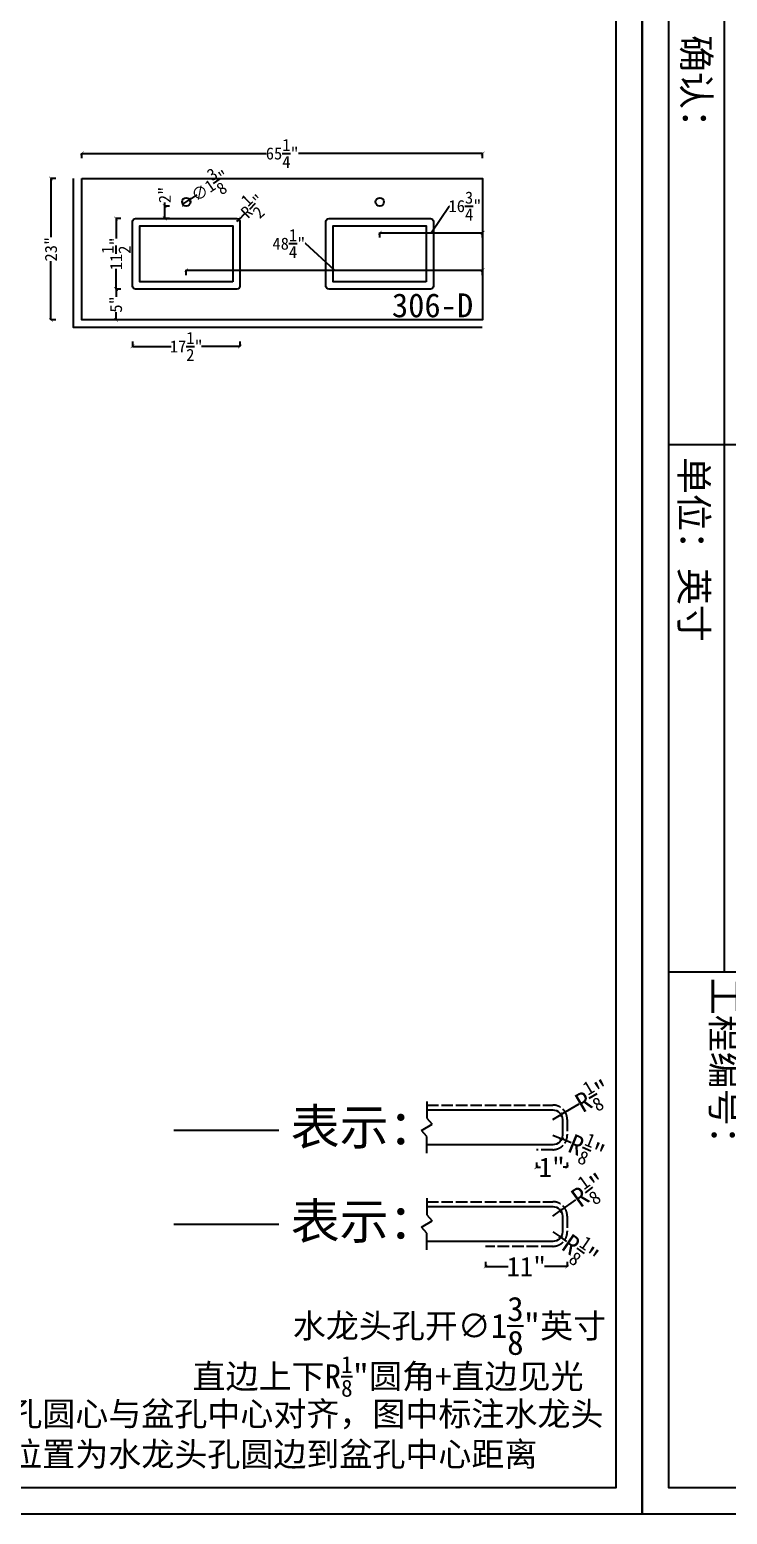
# Model space of a CAD drawing. Header units: millimetres. Extents: x 3183 to 64783, y -8707 to 2293.
# Drawn here: x 16050 to 18934, y -8707 to -2568 of the extents above; entities that cross this region are included whole.
import ezdxf
from ezdxf.lldxf.tags import DXFTag

# ---------------------------------------------------------------- set-up
doc = ezdxf.new("R2010")
doc.units = ezdxf.units.MM
doc.linetypes.add('ACAD_ISO02W100', pattern=[15, 12, -3])
for name, color, linetype in [('大样', 3, 'Continuous'), ('标注', 1, 'Continuous'), ('框', 4, 'Continuous'), ('编号', 6, 'Continuous'), ('说明', 8, 'Continuous')]:
    doc.layers.add(name, color=color, linetype=linetype)
doc.styles.get("Standard").update_dxf_attribs({"font": 'arial.ttf'})
doc.styles.add('样式 1', font='NSimSun.ttf')
tags = doc.linetypes.add('MB', pattern='A,0.5,-0.2,["MB",Standard,S=0.1,R=0,X=-0.1,Y=-0.05],-0.2', length=0.9).pattern_tags.tags
tags[6] = DXFTag(74, 10)
doc.linetypes.add('ZIGZAG', pattern='A,0.00254,-5.08,[131,ltypeshp.shx,S=5.08,R=0,X=-5.08,Y=0],-10.16,[131,ltypeshp.shx,S=5.08,R=180,X=5.08,Y=0],-5.08', length=20.32254)
doc.dimstyles.new('英寸', dxfattribs={"dimtxt": 50, "dimasz": 15, "dimexe": 1, "dimexo": 0.5, "dimtad": 0, "dimdec": 4, "dimlfac": 0.03937, "dimlunit": 5, "dimtxsty": '样式 1', "dimblk": 'ARCHTICK', "dimcen": 2.5, "dimclrt": 1, "dimadec": 0, "dimazin": 0, "dimtfac": 1, "dimtdec": 4, "dimtmove": 0, "dimatfit": 3, "dimfxl": 20, "dimfxlon": 1, "dimtolj": 1, "dimarcsym": 0})

# ---------------------------------------------------------------- blocks, each defined once
blk = doc.blocks.new('框')
for p, q in [((22381.4, -6593.4), (22381.4, -7291.7)), ((24363.8, -6593.4), (24363.8, -7291.7)), ((19174.7, -7084.3), (24363.8, -7084.3))]:
    blk.add_line(p, q)
at = {"layer": '框'}
for points in [[(16401.7, -391.7), (26401.7, -391.7), (26401.7, -7391.7), (16401.7, -7391.7)], [(16501.7, -491.7), (26301.7, -491.7), (26301.7, -7291.7), (16501.7, -7291.7)]]:
    blk.add_lwpolyline(points, close=True, dxfattribs=at)
at = {"layer": '框', "style": '样式 1'}
for tag, p in [('制图人：', (20840.1, -6764.8)), ('出图日期：', (22426.6, -6767.5)), ('图号：', (24401.3, -6776.7)), ('工程名称：', (19243.4, -6892.1)), ('车间确认：', (20840.1, -7012.5)), ('出货日期：', (22426.6, -7010.9)), ('工程编号：', (24384.7, -7131.5)), ('位置：', (19243.4, -7239.7)), ('确认：', (20840.1, -7240)), ('单位：', (22426.6, -7248.8))]:
    blk.add_attdef(tag, p, '', height=101.9, dxfattribs=at)
blk = doc.blocks.new('_ArchTick')
at = {"color": 0, "linetype": 'ByBlock', "const_width": 0.15}
blk.add_lwpolyline([(-0.5, -0.5), (0.5, 0.5)], dxfattribs=at)
blk = doc.blocks.new('*D103')
at = {"layer": 'Defpoints', "color": 0, "transparency": 16777216}
for p in [(18272.5, -7124.9), (18145, -7199.5), (18272.5, -7272.2)]:
    blk.add_point(p, dxfattribs=at)
at = {"layer": '标注', "color": 0, "lineweight": -2, "transparency": 16777216}
for p, q in [((18145, -7252.2), (18145, -7273.2)), ((18145, -7272.2), (18162.1, -7272.2)), ((18272.5, -7272.2), (18255.4, -7272.2)), ((18272.5, -7252.2), (18272.5, -7273.2))]:
    blk.add_line(p, q, dxfattribs=at)
at = {"layer": '标注', "color": 0, "lineweight": -2, "transparency": 16777216, "xscale": 15, "yscale": 15, "zscale": 15, "rotation": 180}
blk.add_blockref('_ArchTick', (18145, -7272.2), dxfattribs=at)
at = {"layer": '标注', "color": 0, "lineweight": -2, "transparency": 16777216, "xscale": 15, "yscale": 15, "zscale": 15}
blk.add_blockref('_ArchTick', (18272.5, -7272.2), dxfattribs=at)
at = {"layer": '标注', "color": 1, "transparency": 16777216, "insert": (18208.7, -7272.2), "char_height": 80, "attachment_point": 5, "style": '样式 1'}
blk.add_mtext('\\A1;1"', dxfattribs=at)
blk = doc.blocks.new('*D99')
at = {"layer": 'Defpoints', "color": 0, "transparency": 16777216}
for p in [(18212.5, -7139.5), (18249.5, -7154.6)]:
    blk.add_point(p, dxfattribs=at)
at = {"layer": '标注', "color": 0, "lineweight": -2, "transparency": 16777216}
for p in [(18212.5, -7139.5), (18288.8, -7170.6)]:
    blk.add_line(p, (18249.5, -7154.6), dxfattribs=at)
at = {"layer": '标注', "color": 0, "lineweight": -2, "transparency": 16777216, "xscale": 15, "yscale": 15, "zscale": 15, "rotation": 157.7819886964571}
blk.add_blockref('_ArchTick', (18249.5, -7154.6), dxfattribs=at)
at = {"layer": '标注', "color": 1, "transparency": 16777216, "insert": (18353, -7196.8), "char_height": 80, "attachment_point": 5, "rotation": 337.78199, "style": '样式 1'}
blk.add_mtext('\\A1;R{\\H0.7x;\\S1/8;}"', dxfattribs=at)
blk = doc.blocks.new('*D100')
at = {"layer": 'Defpoints', "color": 0, "transparency": 16777216}
for p in [(18247, -7054.5), (18212.5, -7074.8)]:
    blk.add_point(p, dxfattribs=at)
at = {"layer": '标注', "color": 0, "lineweight": -2, "transparency": 16777216}
for p in [(18212.5, -7074.8), (18319.9, -7011.8)]:
    blk.add_line(p, (18247, -7054.5), dxfattribs=at)
at = {"layer": '标注', "color": 0, "lineweight": -2, "transparency": 16777216, "xscale": 15, "yscale": 15, "zscale": 15, "rotation": 210.3681656591271}
blk.add_blockref('_ArchTick', (18247, -7054.5), dxfattribs=at)
at = {"layer": '标注', "color": 1, "transparency": 16777216, "insert": (18379.8, -6976.8), "char_height": 80, "width": 32.078, "attachment_point": 5, "rotation": 30.36817, "style": '样式 1'}
blk.add_mtext('\\A1;R{\\H0.7x;\\S1/8;}"', dxfattribs=at)
blk = doc.blocks.new('*D104')
at = {"layer": 'Defpoints', "color": 0, "transparency": 16777216}
for p in [(18272.5, -7524.6), (17934.9, -7599.2), (18272.5, -7682.9)]:
    blk.add_point(p, dxfattribs=at)
at = {"layer": '标注', "color": 0, "lineweight": -2, "transparency": 16777216}
for p, q in [((17934.9, -7662.9), (17934.9, -7683.9)), ((18272.5, -7662.9), (18272.5, -7683.9)), ((17934.9, -7682.9), (18028.4, -7682.9)), ((18272.5, -7682.9), (18178.9, -7682.9))]:
    blk.add_line(p, q, dxfattribs=at)
at = {"layer": '标注', "color": 0, "lineweight": -2, "transparency": 16777216, "xscale": 15, "yscale": 15, "zscale": 15, "rotation": 180}
blk.add_blockref('_ArchTick', (17934.9, -7682.9), dxfattribs=at)
at = {"layer": '标注', "color": 0, "lineweight": -2, "transparency": 16777216, "xscale": 15, "yscale": 15, "zscale": 15}
blk.add_blockref('_ArchTick', (18272.5, -7682.9), dxfattribs=at)
at = {"layer": '标注', "color": 1, "transparency": 16777216, "insert": (18103.7, -7682.9), "char_height": 80, "attachment_point": 5, "style": '样式 1'}
blk.add_mtext('\\A1;11"', dxfattribs=at)
blk = doc.blocks.new('*D101')
at = {"layer": 'Defpoints', "color": 0, "transparency": 16777216}
for p in [(18212.5, -7539.2), (18245.5, -7561.8)]:
    blk.add_point(p, dxfattribs=at)
at = {"layer": '标注', "color": 0, "lineweight": -2, "transparency": 16777216}
for p in [(18212.5, -7539.2), (18270.2, -7578.8)]:
    blk.add_line(p, (18245.5, -7561.8), dxfattribs=at)
at = {"layer": '标注', "color": 0, "lineweight": -2, "transparency": 16777216, "xscale": 15, "yscale": 15, "zscale": 15, "rotation": 145.4963367511797}
blk.add_blockref('_ArchTick', (18245.5, -7561.8), dxfattribs=at)
at = {"layer": '标注', "color": 1, "transparency": 16777216, "insert": (18327.3, -7618.1), "char_height": 80, "attachment_point": 5, "rotation": 325.49634, "style": '样式 1'}
blk.add_mtext('\\A1;R{\\H0.7x;\\S1/8;}"', dxfattribs=at)
blk = doc.blocks.new('*D102')
at = {"layer": 'Defpoints', "color": 0, "transparency": 16777216}
for p in [(18212.5, -7474.5), (18245, -7451.1)]:
    blk.add_point(p, dxfattribs=at)
at = {"layer": '标注', "color": 0, "lineweight": -2, "transparency": 16777216}
for p in [(18306.8, -7406.6), (18212.5, -7474.5)]:
    blk.add_line(p, (18245, -7451.1), dxfattribs=at)
at = {"layer": '标注', "color": 0, "lineweight": -2, "transparency": 16777216, "xscale": 15, "yscale": 15, "zscale": 15, "rotation": 215.7626729903248}
blk.add_blockref('_ArchTick', (18245, -7451.1), dxfattribs=at)
at = {"layer": '标注', "color": 1, "transparency": 16777216, "insert": (18363.1, -7366.1), "char_height": 80, "width": 32.078, "attachment_point": 5, "rotation": 35.76267, "style": '样式 1'}
blk.add_mtext('\\A1;R{\\H0.7x;\\S1/8;}"', dxfattribs=at)
blk = doc.blocks.new('*D151')
at = {"layer": 'Defpoints', "color": 0, "transparency": 16777216}
for p in [(17922.6, -3407.1), (17497.2, -3640.3), (17922.6, -3640.3)]:
    blk.add_point(p, dxfattribs=at)
at = {"layer": '标注', "color": 0, "lineweight": -2, "transparency": 16777216}
for p, q in [((17709.9, -3407.1), (17783.9, -3296.9)), ((17783.9, -3296.9), (17785.2, -3296.9)), ((17497.2, -3427.1), (17497.2, -3406.1)), ((17497.2, -3407.1), (17922.6, -3407.1)), ((17922.6, -3427.1), (17922.6, -3406.1))]:
    blk.add_line(p, q, dxfattribs=at)
at = {"layer": '标注', "color": 0, "lineweight": -2, "transparency": 16777216, "xscale": 15, "yscale": 15, "zscale": 15, "rotation": 180}
blk.add_blockref('_ArchTick', (17497.2, -3407.1), dxfattribs=at)
at = {"layer": '标注', "color": 0, "lineweight": -2, "transparency": 16777216, "xscale": 15, "yscale": 15, "zscale": 15}
blk.add_blockref('_ArchTick', (17922.6, -3407.1), dxfattribs=at)
at = {"layer": '标注', "color": 1, "transparency": 16777216, "insert": (17849.6, -3296.9), "char_height": 50, "attachment_point": 5, "style": '样式 1'}
blk.add_mtext('\\A1;16{\\H1x;\\S3/4;}"', dxfattribs=at)
blk = doc.blocks.new('*D152')
at = {"layer": 'Defpoints', "color": 0, "transparency": 16777216}
for p in [(17922.6, -3562.3), (16697.1, -3640.3), (17922.6, -3640.3)]:
    blk.add_point(p, dxfattribs=at)
at = {"layer": '标注', "color": 0, "lineweight": -2, "transparency": 16777216}
for p, q in [((17190.1, -3452.3), (17188.9, -3452.3)), ((17309.9, -3562.3), (17190.1, -3452.3)), ((16697.1, -3582.3), (16697.1, -3561.3)), ((16697.1, -3562.3), (17922.6, -3562.3)), ((17922.6, -3582.3), (17922.6, -3561.3))]:
    blk.add_line(p, q, dxfattribs=at)
at = {"layer": '标注', "color": 0, "lineweight": -2, "transparency": 16777216, "xscale": 15, "yscale": 15, "zscale": 15, "rotation": 180}
blk.add_blockref('_ArchTick', (16697.1, -3562.3), dxfattribs=at)
at = {"layer": '标注', "color": 0, "lineweight": -2, "transparency": 16777216, "xscale": 15, "yscale": 15, "zscale": 15}
blk.add_blockref('_ArchTick', (17922.6, -3562.3), dxfattribs=at)
at = {"layer": '标注', "color": 1, "transparency": 16777216, "insert": (17121.6, -3452.3), "char_height": 50, "attachment_point": 5, "style": '样式 1'}
blk.add_mtext('\\A1;48{\\H1x;\\S1/4;}"', dxfattribs=at)
blk = doc.blocks.new('*D153')
at = {"layer": 'Defpoints', "color": 0, "transparency": 16777216}
for p in [(16406.9, -3348.2), (16537.6, -3348.2), (16537.6, -3640.3)]:
    blk.add_point(p, dxfattribs=at)
at = {"layer": '标注', "color": 0, "lineweight": -2, "transparency": 16777216}
for p, q in [((16426.9, -3348.2), (16405.9, -3348.2)), ((16406.9, -3348.2), (16406.9, -3431.3)), ((16406.9, -3640.3), (16406.9, -3557.1)), ((16426.9, -3640.3), (16405.9, -3640.3))]:
    blk.add_line(p, q, dxfattribs=at)
at = {"layer": '标注', "color": 0, "lineweight": -2, "transparency": 16777216, "xscale": 15, "yscale": 15, "zscale": 15}
for p, rotation in [((16406.9, -3348.2), 90), ((16406.9, -3640.3), 270)]:
    blk.add_blockref('_ArchTick', p, dxfattribs=dict(at, rotation=rotation))
at = {"layer": '标注', "color": 1, "transparency": 16777216, "insert": (16406.9, -3494.2), "char_height": 50, "attachment_point": 5, "rotation": 90, "style": '样式 1'}
blk.add_mtext('\\A1;11{\\H1x;\\S1/2;}"', dxfattribs=at)
blk = doc.blocks.new('*D154')
at = {"layer": 'Defpoints', "color": 0, "transparency": 16777216}
for p in [(16570.6, -3640.3), (16406.9, -3767.3), (16570.6, -3767.3)]:
    blk.add_point(p, dxfattribs=at)
at = {"layer": '标注', "color": 0, "lineweight": -2, "transparency": 16777216}
for p, q in [((16426.9, -3640.3), (16405.9, -3640.3)), ((16406.9, -3640.3), (16406.9, -3672.4)), ((16406.9, -3767.3), (16406.9, -3735.1)), ((16426.9, -3767.3), (16405.9, -3767.3))]:
    blk.add_line(p, q, dxfattribs=at)
at = {"layer": '标注', "color": 0, "lineweight": -2, "transparency": 16777216, "xscale": 15, "yscale": 15, "zscale": 15}
for p, rotation in [((16406.9, -3640.3), 90), ((16406.9, -3767.3), 270)]:
    blk.add_blockref('_ArchTick', p, dxfattribs=dict(at, rotation=rotation))
at = {"layer": '标注', "color": 1, "transparency": 16777216, "insert": (16406.9, -3703.8), "char_height": 50, "attachment_point": 5, "rotation": 90, "style": '样式 1'}
blk.add_mtext('\\A1;5"', dxfattribs=at)
blk = doc.blocks.new('*D155')
at = {"layer": 'Defpoints', "color": 0, "transparency": 16777216}
for p in [(16474.8, -3494.2), (16919.3, -3494.2), (16919.3, -3877.4)]:
    blk.add_point(p, dxfattribs=at)
at = {"layer": '标注', "color": 0, "lineweight": -2, "transparency": 16777216}
for p, q in [((16474.8, -3857.4), (16474.8, -3878.4)), ((16919.3, -3857.4), (16919.3, -3878.4)), ((16474.8, -3877.4), (16634.2, -3877.4)), ((16919.3, -3877.4), (16760, -3877.4))]:
    blk.add_line(p, q, dxfattribs=at)
at = {"layer": '标注', "color": 0, "lineweight": -2, "transparency": 16777216, "xscale": 15, "yscale": 15, "zscale": 15, "rotation": 180}
blk.add_blockref('_ArchTick', (16474.8, -3877.4), dxfattribs=at)
at = {"layer": '标注', "color": 0, "lineweight": -2, "transparency": 16777216, "xscale": 15, "yscale": 15, "zscale": 15}
blk.add_blockref('_ArchTick', (16919.3, -3877.4), dxfattribs=at)
at = {"layer": '标注', "color": 1, "transparency": 16777216, "insert": (16697.1, -3877.4), "char_height": 50, "attachment_point": 5, "style": '样式 1'}
blk.add_mtext('\\A1;17{\\H1x;\\S1/2;}"', dxfattribs=at)
blk = doc.blocks.new('*D156')
at = {"layer": 'Defpoints', "color": 0, "transparency": 16777216}
for p in [(16608.3, -3297.4), (16697.1, -3297.4), (16697.1, -3348.2)]:
    blk.add_point(p, dxfattribs=at)
at = {"layer": '标注', "color": 0, "lineweight": -2, "transparency": 16777216}
for p, q in [((16628.3, -3297.4), (16607.3, -3297.4)), ((16608.3, -3297.4), (16608.3, -3282.4)), ((16608.3, -3348.2), (16608.3, -3297.4)), ((16628.3, -3348.2), (16607.3, -3348.2))]:
    blk.add_line(p, q, dxfattribs=at)
at = {"layer": '标注', "color": 0, "lineweight": -2, "transparency": 16777216, "xscale": 15, "yscale": 15, "zscale": 15}
for p, rotation in [((16608.3, -3297.4), 90), ((16608.3, -3348.2), 270)]:
    blk.add_blockref('_ArchTick', p, dxfattribs=dict(at, rotation=rotation))
at = {"layer": '标注', "color": 1, "transparency": 16777216, "insert": (16608.3, -3250.8), "char_height": 50, "attachment_point": 5, "rotation": 90, "style": '样式 1'}
blk.add_mtext('\\A1;2"', dxfattribs=at)
blk = doc.blocks.new('*D157')
at = {"layer": 'Defpoints', "color": 0, "transparency": 16777216}
for p in [(16906.6, -3360.9), (16915.7, -3352)]:
    blk.add_point(p, dxfattribs=at)
at = {"layer": '标注', "color": 0, "lineweight": -2, "transparency": 16777216}
for p in [(16906.6, -3360.9), (16937.2, -3331)]:
    blk.add_line(p, (16915.7, -3352), dxfattribs=at)
at = {"layer": '标注', "color": 0, "lineweight": -2, "transparency": 16777216, "xscale": 15, "yscale": 15, "zscale": 15, "rotation": 224.3201033493192}
blk.add_blockref('_ArchTick', (16915.7, -3352), dxfattribs=at)
at = {"layer": '标注', "color": 1, "transparency": 16777216, "insert": (16971.5, -3297.5), "char_height": 50, "attachment_point": 5, "rotation": 44.3201, "style": '样式 1'}
blk.add_mtext('\\A1;R{\\H1x;\\S1/2;}"', dxfattribs=at)
blk = doc.blocks.new('*D158')
at = {"layer": 'Defpoints', "color": 0, "transparency": 16777216}
for p in [(16682.6, -3289.7), (16711.6, -3270.1)]:
    blk.add_point(p, dxfattribs=at)
at = {"layer": '标注', "color": 0, "lineweight": -2, "transparency": 16777216}
for p in [(16740.7, -3250.4), (16682.6, -3289.7)]:
    blk.add_line(p, (16711.6, -3270.1), dxfattribs=at)
at = {"layer": '标注', "color": 0, "lineweight": -2, "transparency": 16777216, "xscale": 15, "yscale": 15, "zscale": 15}
for p, rotation in [((16682.6, -3289.7), 34.08236008712029), ((16711.6, -3270.1), 214.0823600871203)]:
    blk.add_blockref('_ArchTick', p, dxfattribs=dict(at, rotation=rotation))
at = {"layer": '标注', "color": 1, "transparency": 16777216, "insert": (16795.6, -3213.3), "char_height": 50, "attachment_point": 5, "rotation": 34.08236, "style": '样式 1'}
blk.add_mtext('\\A1;∅1{\\H1x;\\S3/8;}"', dxfattribs=at)
blk = doc.blocks.new('*D369')
at = {"layer": 'Defpoints', "color": 0, "transparency": 16777216}
for p in [(16265.3, -3079.3), (16265.3, -3183.1), (17922.6, -3183.1)]:
    blk.add_point(p, dxfattribs=at)
at = {"layer": '标注', "color": 0, "lineweight": -2, "transparency": 16777216}
for p, q in [((16265.3, -3099.3), (16265.3, -3078.3)), ((16265.3, -3079.3), (17027.1, -3079.3)), ((17922.6, -3079.3), (17160.8, -3079.3)), ((17922.6, -3099.3), (17922.6, -3078.3))]:
    blk.add_line(p, q, dxfattribs=at)
at = {"layer": '标注', "color": 0, "lineweight": -2, "transparency": 16777216, "xscale": 15, "yscale": 15, "zscale": 15, "rotation": 180}
blk.add_blockref('_ArchTick', (16265.3, -3079.3), dxfattribs=at)
at = {"layer": '标注', "color": 0, "lineweight": -2, "transparency": 16777216, "xscale": 15, "yscale": 15, "zscale": 15}
blk.add_blockref('_ArchTick', (17922.6, -3079.3), dxfattribs=at)
at = {"layer": '标注', "color": 1, "transparency": 16777216, "insert": (17094, -3079.3), "char_height": 50, "attachment_point": 5, "style": '样式 1'}
blk.add_mtext('\\A1;65{\\H1x;\\S1/4;}"', dxfattribs=at)
blk = doc.blocks.new('*D370')
at = {"layer": 'Defpoints', "color": 0, "transparency": 16777216}
for p in [(16351, -3183.1), (16137.8, -3767.3), (16351, -3767.3)]:
    blk.add_point(p, dxfattribs=at)
at = {"layer": '标注', "color": 0, "lineweight": -2, "transparency": 16777216}
for p, q in [((16157.8, -3183.1), (16136.8, -3183.1)), ((16137.8, -3183.1), (16137.8, -3425.7)), ((16137.8, -3767.3), (16137.8, -3524.7)), ((16157.8, -3767.3), (16136.8, -3767.3))]:
    blk.add_line(p, q, dxfattribs=at)
at = {"layer": '标注', "color": 0, "lineweight": -2, "transparency": 16777216, "xscale": 15, "yscale": 15, "zscale": 15}
for p, rotation in [((16137.8, -3183.1), 90), ((16137.8, -3767.3), 270)]:
    blk.add_blockref('_ArchTick', p, dxfattribs=dict(at, rotation=rotation))
at = {"layer": '标注', "color": 1, "transparency": 16777216, "insert": (16137.8, -3475.2), "char_height": 50, "attachment_point": 5, "rotation": 90, "style": '样式 1'}
blk.add_mtext('\\A1;23"', dxfattribs=at)

msp = doc.modelspace()

# ---------------------------------------------------------------- linework, layer by layer
for p, q in [((17691.95511, -7000.07074), (17691.95511, -7069.46682)), ((17670.18661, -7120.5356), (17713.7236, -7093.68529)), ((17691.95511, -7144.75407), (17670.18661, -7120.5356)), ((17691.95511, -7069.46682), (17713.7236, -7093.68529)), ((17691.95511, -7214.15015), (17691.95511, -7144.75407)), ((17691.95511, -7399.79838), (17691.95511, -7469.19446)), ((17691.95511, -7469.19446), (17713.7236, -7493.41293)), ((17670.18661, -7520.26325), (17713.7236, -7493.41293)), ((17691.95511, -7544.48172), (17670.18661, -7520.26325)), ((17691.95511, -7613.8778), (17691.95511, -7544.48172))]:
    msp.add_line(p, q)
at = {"linetype": 'ZIGZAG', "ltscale": 15}
msp.add_line((16645.71208, -7118.09391), (17079.61685, -7118.09391), dxfattribs=at)
at = {"linetype": 'MB', "ltscale": 470}
msp.add_line((16645.71208, -7507.88816), (17079.61685, -7507.88816), dxfattribs=at)
msp.add_lwpolyline([(16265.29657, -3183.08145), (17922.64657, -3183.08145), (17922.64657, -3767.28145), (16265.29657, -3767.28145)], close=True)
for points in [[(16906.64657, -3640.28145), (16487.54657, -3640.28145, -0.4142135624), (16474.84657, -3627.58145), (16474.84657, -3360.88145, -0.4142135624), (16487.54657, -3348.18145), (16906.64657, -3348.18145, -0.4142135624), (16919.34657, -3360.88145), (16919.34657, -3627.58145, -0.4142135624)], [(17706.74657, -3640.28145), (17287.64657, -3640.28145, -0.4142135624), (17274.94657, -3627.58145), (17274.94657, -3360.88145, -0.4142135624), (17287.64657, -3348.18145), (17706.74657, -3348.18145, -0.4142135624), (17719.44657, -3360.88145), (17719.44657, -3627.58145, -0.4142135624)]]:
    msp.add_lwpolyline(points, format="xyb", close=True)
at = {"linetype": 'ACAD_ISO02W100', "ltscale": 4}
for points in [[(17691.95511, -7014.76878), (18212.49255, -7014.76878, -0.4142135624), (18272.49255, -7074.76878), (18272.49255, -7139.45211, -0.4142135624), (18212.49255, -7199.45211), (18144.99817, -7199.45211)], [(17691.95511, -7414.49642), (18212.49255, -7414.49642, -0.4142135624), (18272.49255, -7474.49642), (18272.49255, -7539.17976, -0.4142135624), (18212.49255, -7599.17976), (17934.87345, -7599.17976)]]:
    msp.add_lwpolyline(points, format="xyb", dxfattribs=at)
for points in [[(17691.95511, -7034.76878), (18212.49255, -7034.76878, -0.4142135624), (18252.49255, -7074.76878), (18252.49255, -7139.45211, -0.4142135624), (18212.49255, -7179.45211), (17691.95511, -7179.45211)], [(17691.95511, -7434.49642), (18212.49255, -7434.49642, -0.4142135624), (18252.49255, -7474.49642), (18252.49255, -7539.17976, -0.4142135624), (18212.49255, -7579.17976), (17691.95511, -7579.17976)]]:
    msp.add_lwpolyline(points, format="xyb")
for centre in [(16697.09657, -3279.91895), (17497.19657, -3279.91895)]:
    msp.add_circle(centre, 17.4625)
at = {"layer": '大样', "linetype": 'ZIGZAG', "ltscale": 5}
msp.add_lwpolyline([(16229.47569, -3183.08145), (16229.47569, -3797.94256), (17920.81699, -3797.94256)], dxfattribs=at)
for points in [[(16889.34657, -3610.28145), (16504.84657, -3610.28145), (16504.84657, -3378.18145), (16889.34657, -3378.18145)], [(17689.44657, -3610.28145), (17304.94657, -3610.28145), (17304.94657, -3378.18145), (17689.44657, -3378.18145)]]:
    msp.add_lwpolyline(points, close=True, dxfattribs=at)

# ---------------------------------------------------------------- block references
at = {"layer": '框', "xscale": 1.1, "yscale": 1.1, "zscale": 1.1, "rotation": 270}
msp.add_blockref('框', (19013.73076, 20334.46211), dxfattribs=at)
at = {"layer": '框'}
ref = msp.add_blockref('框', (26713.73076, 20334.46211), dxfattribs=dict(at, xscale=1.1, yscale=1.1, zscale=1.1, rotation=270))
ref.add_attrib('工程编号：', '工程编号：', (18869.07718, -6488.7132), dxfattribs={"height": 112.081678, "rotation": 270, "style": '样式 1'})
ref.add_attrib('单位：', '单位：英寸', (18740.04302, -4334.785), dxfattribs={"height": 112.081678, "rotation": 270, "style": '样式 1'})
ref.add_attrib('确认：', '确认：', (18749.76545, -2589.67665), dxfattribs={"height": 112.081678, "rotation": 270, "style": '样式 1'})

# ---------------------------------------------------------------- texts
at = {"style": '样式 1'}
for p in [(17129.05657, -7179.06421), (17129.05657, -7568.85846)]:
    msp.add_text('表示：', height=148.335143, dxfattribs=at).set_placement(p)
at = {"layer": '编号', "style": '样式 1'}
msp.add_text('306-D', height=98.784974, dxfattribs=at).set_placement((17547.51732, -3756.79518))
at = {"layer": '说明', "char_height": 100.0649113, "attachment_point": 1, "style": '样式 1'}
for s, insert, width in [('\\A1;水龙头孔开∅1\\S3/8;"英寸', (17137.53961, -7807.77114), 1302.0825707), ('\\A1;\\pxql;直边上下R{\\H0.7x;\\S1/8;}"圆角+直边见光', (16723.23137, -8052.88307), 1776.3365841), ('水龙头孔圆心与盆孔中心对齐，图中标注水龙头孔开孔位置为水龙头孔圆边到盆孔中心距离', (15555.7927, -8241.77375), 2932.7286827)]:
    msp.add_mtext(s, dxfattribs=dict(at, insert=insert, width=width))

# ---------------------------------------------------------------- dimensions: what is measured, and where the dimension line sits
at = {"layer": '标注'}
for base, p1, p2, picture, middle in [((16265.29657, -3079.33123), (17922.64657, -3183.08145), (16265.29657, -3183.08145), '*D369', (17093.97157, -3079.33123)), ((16919.34657, -3877.43876), (16474.84657, -3494.23145), (16919.34657, -3494.23145), '*D155', (16697.09657, -3877.43876))]:
    dim = msp.add_linear_dim(base=base, p1=p1, p2=p2, dimstyle='英寸', override={"dimpost": '"'}, dxfattribs=at)
    dim.commit()
    dim.dimension.update_dxf_attribs({"geometry": picture, "text_midpoint": middle})
dim = msp.add_diameter_dim_2p(p1=(16682.63355, -3289.70465), p2=(16711.55959, -3270.13324), dimstyle='英寸', override={"dimpost": '"'}, dxfattribs=at)
dim.commit()
dim.dimension.update_dxf_attribs({"geometry": '*D158', "text_midpoint": (16795.62541, -3213.25413), "dimtype": 163})
for base, p1, p2, picture, middle in [((16137.83655, -3767.28145), (16351.01057, -3183.08145), (16351.01057, -3767.28145), '*D370', (16137.83655, -3475.18145)), ((16608.32634, -3297.38145), (16697.09657, -3348.18145), (16697.09657, -3297.38145), '*D156', (16608.32634, -3250.75086)), ((16406.89001, -3348.18145), (16537.64987, -3640.28145), (16537.64987, -3348.18145), '*D153', (16406.89001, -3494.23145)), ((16406.89001, -3767.28145), (16570.6344, -3640.28145), (16570.6344, -3767.28145), '*D154', (16406.89001, -3703.78145))]:
    dim = msp.add_linear_dim(base=base, p1=p1, p2=p2, angle=90, dimstyle='英寸', override={"dimpost": '"'}, dxfattribs=at)
    dim.commit()
    dim.dimension.update_dxf_attribs({"geometry": picture, "text_midpoint": middle})
dim = msp.add_radius_dim(center=(16906.64657, -3360.88145), mpoint=(16915.73275, -3352.00838), dimstyle='英寸', override={"dimpost": '"'}, dxfattribs=at)
dim.commit()
dim.dimension.update_dxf_attribs({"geometry": '*D157', "text_midpoint": (16971.51718, -3297.53241)})
for base, p1, picture, middle in [((17922.64657, -3407.08659), (17497.19657, -3640.28145), '*D151', (17785.80623, -3296.86241)), ((17922.64657, -3562.25688), (16697.09657, -3640.28145), '*D152', (17188.26461, -3452.25532))]:
    dim = msp.add_linear_dim(base=base, p1=p1, p2=(17922.64657, -3640.28145), dimstyle='英寸', override={"dimpost": '"', "dimtmove": 1}, dxfattribs=at)
    dim.commit()
    dim.dimension.update_dxf_attribs({"geometry": picture, "text_midpoint": middle, "dimtype": 160})
for center, mpoint, picture, middle in [((18212.49255, -7074.76878), (18247.00434, -7054.5466), '*D100', (18379.75061, -6976.76393)), ((18212.49255, -7139.45211), (18249.52262, -7154.57738), '*D99', (18352.99693, -7196.84242)), ((18212.49255, -7474.49642), (18244.95034, -7451.11926), '*D102', (18363.05154, -7366.05889))]:
    dim = msp.add_radius_dim(center=center, mpoint=mpoint, text='R{\\H0.7x;\\S1/8;}"', dimstyle='英寸', override={"dimtxt": 80, "dimpost": '"'}, dxfattribs=at)
    dim.commit()
    dim.dimension.update_dxf_attribs({"geometry": picture, "text_midpoint": middle, "dimtype": 164})
for base, p1, p2, text, picture, middle in [((18272.49255, -7272.16455), (18144.99817, -7199.45211), (18272.49255, -7124.88443), '1"', '*D103', (18208.74536, -7272.16455)), ((18272.49255, -7682.89966), (17934.87345, -7599.17976), (18272.49255, -7524.61208), '11"', '*D104', (18103.683, -7682.89966))]:
    dim = msp.add_linear_dim(base=base, p1=p1, p2=p2, text=text, dimstyle='英寸', override={"dimtxt": 80, "dimpost": '"'}, dxfattribs=at)
    dim.commit()
    dim.dimension.update_dxf_attribs({"geometry": picture, "text_midpoint": middle})
dim = msp.add_radius_dim(center=(18212.49255, -7539.17976), mpoint=(18245.45615, -7561.83811), text='R{\\H0.7x;\\S1/8;}"', dimstyle='英寸', override={"dimtxt": 80, "dimpost": '"'}, dxfattribs=at)
dim.commit()
dim.dimension.update_dxf_attribs({"geometry": '*D101', "text_midpoint": (18327.32131, -7618.11019)})

doc.saveas('drawing.dxf')
